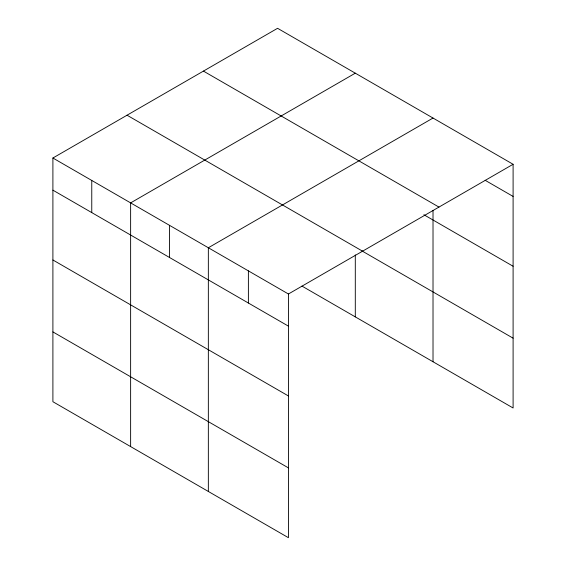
<?xml version="1.0" encoding="UTF-8"?>
<svg xmlns="http://www.w3.org/2000/svg" width="566" height="566" viewBox="0 0 566 566"><rect width="100%" height="100%" fill="white"/><g stroke="black" fill="none" stroke-linecap="round" stroke-linejoin="round"><path stroke-width="0.85" d="M52.9 158.013L288.427 293.995L288.427 537.7L52.9 401.719L52.9 158.013L277.573 28.3L513.1 164.281L513.1 407.987L301.961 286.085M355.299 73.17L130.626 202.89L130.626 446.595M433.018 118.046L208.345 247.759L208.345 491.465M288.427 293.995L513.1 164.281M485.147 180.292L513.1 196.43M203.435 71.104L438.954 207.085M423.877 214.733L513.1 266.246M127.046 115.209L362.565 251.184M362.155 251.028L513.1 338.171M52.9 190.162L288.427 326.143M52.9 259.978L288.427 395.959M52.9 331.909L288.427 467.884M433.018 210.41L433.018 361.752M355.299 254.919L355.299 316.882M248.389 270.873L248.389 303.029M169.489 225.325L169.489 257.473M91.763 180.448L91.763 212.604"/></g></svg>
